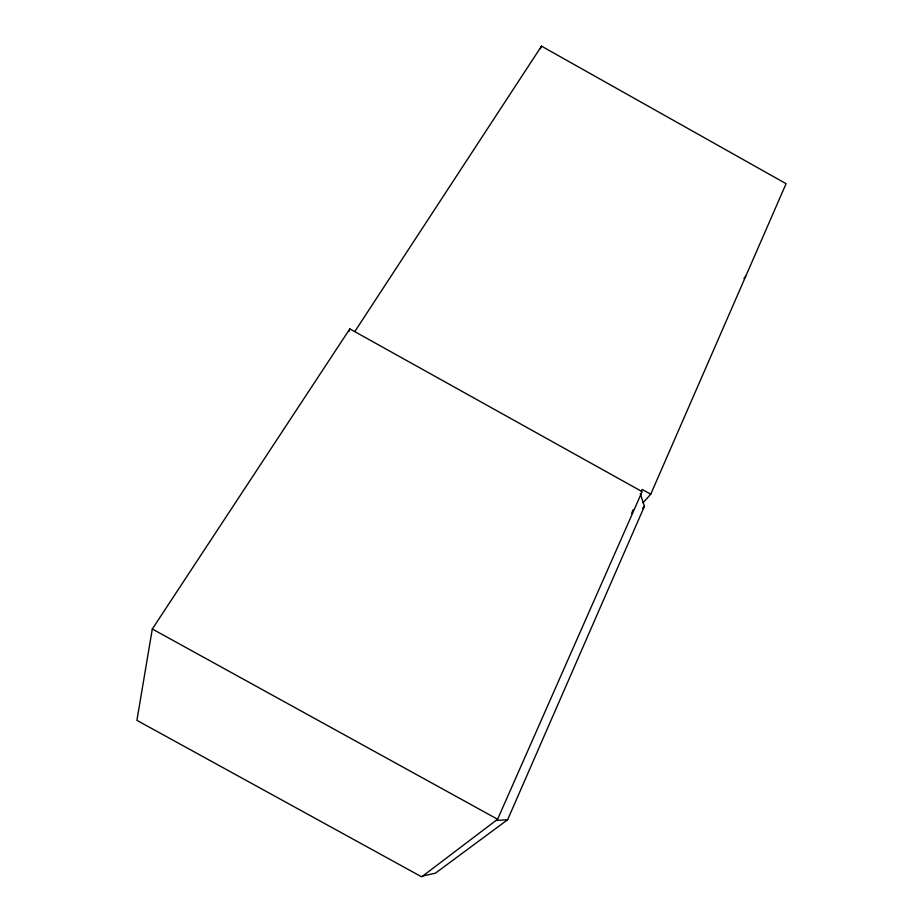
<?xml version="1.0" encoding="UTF-8"?>
<svg xmlns="http://www.w3.org/2000/svg" width="923" height="923" viewBox="0 0 923 923"><rect width="100%" height="100%" fill="white"/><g stroke="black" fill="none" stroke-linecap="round" stroke-linejoin="round"><path stroke-width="1.38" d="M152.307 629.001L136.916 720.355L421.673 876.85L497.589 819.255L642.12 491.636L349.829 328.888L152.307 629.001L497.589 819.255M348.917 331.519L349.829 328.888M540.359 48.781L541.501 46.15L786.084 183.689L650.75 494.197L643.054 502.781M422.78 876.008L435.46 873.158L507.638 819.716L644.416 506.323L640.285 493.724M631.551 513.488L633.293 509.542M641.231 491.578L642.177 489.432L650.75 494.197M354.824 331.519L541.501 46.15M743.984 278.492L745.749 276.231M642.489 508.458L644.416 506.323M495.963 820.489L507.638 819.716"/></g></svg>
